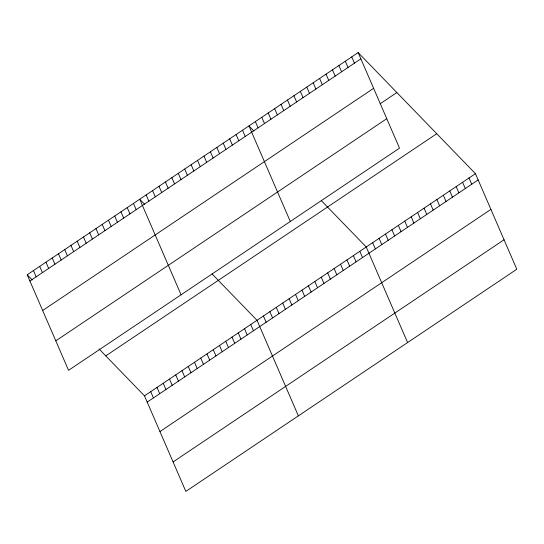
<?xml version="1.0" encoding="UTF-8"?>
<svg xmlns="http://www.w3.org/2000/svg" width="544" height="544" viewBox="0 0 544 544"><rect width="100%" height="100%" fill="white"/><g stroke="black" fill="none" stroke-linecap="round" stroke-linejoin="round"><path stroke-width="0.82" d="M358.163 52.591L399.514 148.152L68.551 370.328L27.2 274.768L358.163 52.591L475.449 173.672L516.8 269.232L185.837 491.409L144.486 395.848L99.049 348.942M29.906 281.024L360.869 58.847M42.663 310.495L373.619 88.318M380.161 103.761L396.868 92.548M55.801 340.857L386.764 118.68M105.781 355.892L436.744 133.715M144.486 395.848L475.449 173.672M147.193 402.104L478.156 179.928M159.943 431.576L490.906 209.399M173.087 461.938L504.05 239.761M253.919 131.05L248.941 125.909L290.299 221.469M321.314 200.62L366.228 246.99L407.585 342.55M144.704 204.367L139.726 199.226L181.077 294.787M212.092 273.938L257.013 320.307L298.364 415.868M27.2 274.768L32.178 279.902M469.023 177.983L471.73 184.239M462.597 182.301L465.304 188.557M456.171 186.612L458.878 192.868M449.752 190.924L452.458 197.18M443.326 195.235L446.032 201.491M436.9 199.553L439.606 205.802M430.474 203.864L433.18 210.12M424.048 208.175L426.761 214.431M351.737 56.902L354.443 63.158M417.629 212.486L420.335 218.742M345.311 61.22L348.017 67.476M411.203 216.804L413.909 223.054M338.892 65.532L341.598 71.788M404.777 221.116L407.483 227.372M332.466 69.843L335.172 76.099M398.351 225.427L401.057 231.683M326.04 74.154L328.746 80.41M391.932 229.738L394.638 235.994M319.614 78.472L322.32 84.721M385.506 234.049L388.212 240.305M313.188 82.783L315.894 89.039M379.08 238.367L381.786 244.623M306.768 87.094L309.475 93.35M372.654 242.678L375.36 248.934M300.342 91.406L303.049 97.662M293.916 95.724L296.623 101.973M359.808 251.301L362.515 257.557M287.49 100.035L290.197 106.291M353.382 255.619L356.089 261.868M281.064 104.346L283.771 110.602M346.956 259.93L349.663 266.186M274.645 108.657L277.352 114.913M340.53 264.241L343.237 270.497M268.219 112.968L270.926 119.224M334.104 268.552L336.811 274.808M261.793 117.286L264.5 123.542M327.685 272.87L330.392 279.12M255.367 121.598L258.074 127.854M321.259 277.182L323.966 283.438M314.833 281.493L317.54 287.749M242.522 130.22L245.228 136.476M308.407 285.804L311.114 292.06M236.096 134.538L238.802 140.794M301.981 290.115L304.694 296.371M229.67 138.849L232.376 145.105M295.562 294.433L298.268 300.689M223.244 143.16L225.95 149.416M289.136 298.744L291.842 305M216.825 147.472L219.531 153.728M282.71 303.056L285.416 309.312M210.399 151.79L213.105 158.039M276.284 307.367L278.99 313.623M203.973 156.101L206.679 162.357M269.865 311.685L272.571 317.941M197.547 160.412L200.253 166.668M263.439 315.996L266.145 322.252M191.121 164.723L193.827 170.979M184.702 169.041L187.408 175.29M250.764 324.503L253.47 330.759M178.276 173.352L180.982 179.608M244.508 328.698L247.214 334.954M171.85 177.664L174.556 183.92M238.258 332.901L240.965 339.15M165.424 181.975L168.13 188.231M232.009 337.096L234.716 343.352M158.998 186.286L161.711 192.542M225.753 341.292L228.46 347.548M152.578 190.604L155.285 196.86M219.504 345.488L222.21 351.744M213.255 349.683L215.961 355.939M146.152 194.915L148.859 201.171M206.999 353.879L209.705 360.135M200.75 358.074L203.456 364.33M133.477 203.422L136.184 209.678M194.5 362.277L197.207 368.533M127.221 207.618L129.928 213.874M188.244 366.472L190.951 372.728M120.972 211.82L123.678 218.076M181.995 370.668L184.702 376.924M114.723 216.016L117.429 222.272M175.746 374.864L178.452 381.12M108.467 220.211L111.173 226.467M169.49 379.059L172.196 385.315M102.218 224.407L104.924 230.663M163.241 383.255L165.947 389.511M95.968 228.602L98.675 234.858M156.992 387.457L159.698 393.706M89.712 232.798L92.419 239.054M150.736 391.653L153.442 397.909M83.463 237L86.17 243.25M77.214 241.196L79.92 247.452M70.958 245.392L73.664 251.648M64.709 249.587L67.415 255.843M58.46 253.783L61.166 260.039M52.204 257.978L54.91 264.234M45.954 262.174L48.661 268.43M39.705 266.376L42.412 272.626M33.449 270.572L36.156 276.828"/></g></svg>
